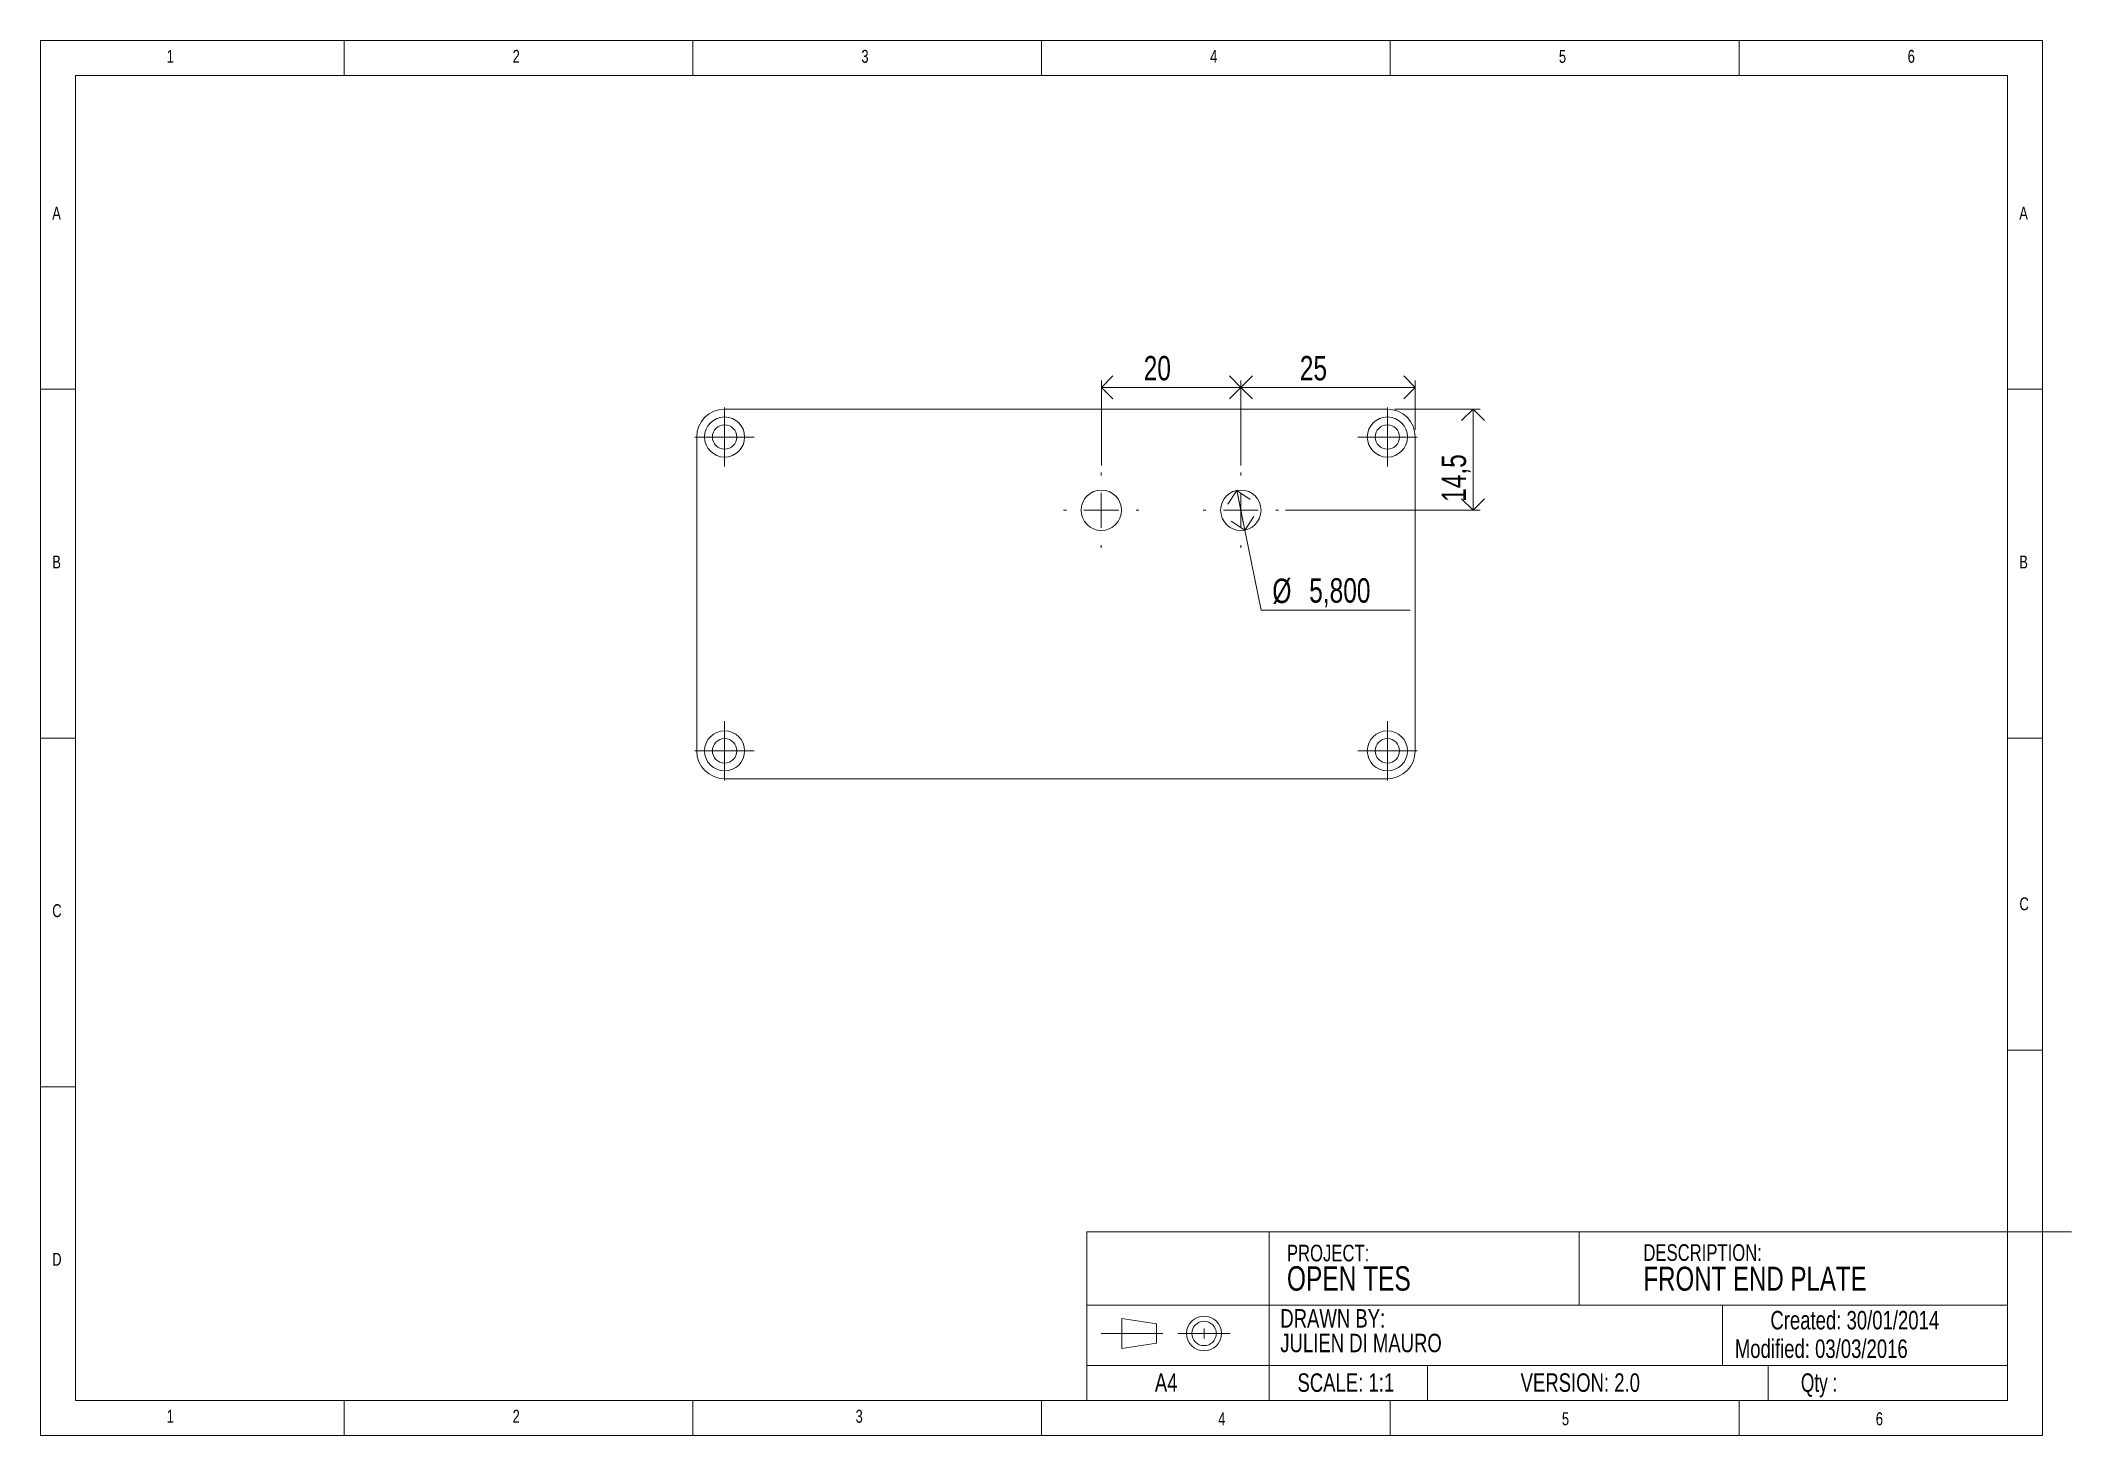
# Model space of a CAD drawing. Header units: millimetres. Extents: x 5 to 296, y 5 to 205.
import ezdxf

# ---------------------------------------------------------------- set-up
doc = ezdxf.new("R2010")
doc.units = ezdxf.units.MM
doc.linetypes.add('CENTERX2', pattern=[20.32, 12.7, -2.54, 2.54, -2.54])
doc.styles.add('SLDTEXTSTYLE0', font='TXT', dxfattribs={"width": 0.75})
doc.styles.add('SLDTEXTSTYLE1', font='TXT', dxfattribs={"width": 0.7})
doc.dimstyles.new('SLDDIMSTYLE0', dxfattribs={"dimtxt": 3.5, "dimasz": 3.302, "dimexe": 0, "dimexo": 0.0625, "dimgap": 0.875, "dimtad": 1, "dimdec": 3, "dimrnd": 1e-09, "dimzin": 12, "dimdsep": 46, "dimtxsty": 'SLDTEXTSTYLE0', "dimblk1": 'OPEN90', "dimblk2": 'OPEN90', "dimsah": 1, "dimcen": 0, "dimadec": 0, "dimazin": 3, "dimtfac": 1, "dimtdec": 3, "dimtmove": 0, "dimatfit": 3, "dimldrblk": 'OPEN90', "dimfxl": 1, "dimfrac": 2, "dimtolj": 1, "dimtzin": 12, "dimarcsym": 0})
doc.dimstyles.new('SLDDIMSTYLE1', dxfattribs={"dimtxt": 3.5, "dimasz": 3.302, "dimexe": 0, "dimexo": 0.0625, "dimgap": 0.875, "dimtad": 1, "dimdec": 1, "dimrnd": 1e-09, "dimzin": 12, "dimdsep": 46, "dimtxsty": 'SLDTEXTSTYLE0', "dimblk1": 'OPEN90', "dimblk2": 'OPEN90', "dimsah": 1, "dimcen": 0.09, "dimadec": 0, "dimazin": 3, "dimtfac": 1, "dimtdec": 1, "dimtofl": 0, "dimtmove": 0, "dimatfit": 3, "dimldrblk": 'OPEN90', "dimfxl": 1, "dimfrac": 2, "dimtolj": 1, "dimtzin": 12, "dimarcsym": 0})
doc.dimstyles.new('SLDDIMSTYLE2', dxfattribs={"dimtxt": 3.5, "dimasz": 3.302, "dimexe": 0, "dimexo": 0.0625, "dimgap": 0.875, "dimtad": 1, "dimdec": 3, "dimrnd": 1e-09, "dimzin": 12, "dimdsep": 46, "dimtxsty": 'SLDTEXTSTYLE0', "dimblk1": 'OPEN90', "dimblk2": 'OPEN90', "dimsah": 1, "dimcen": 0.09, "dimadec": 0, "dimazin": 3, "dimtfac": 1, "dimtdec": 3, "dimtofl": 0, "dimtmove": 0, "dimatfit": 3, "dimldrblk": 'OPEN90', "dimfxl": 1, "dimfrac": 2, "dimtolj": 1, "dimtzin": 12, "dimarcsym": 0})

# ---------------------------------------------------------------- blocks, each defined once
blk = doc.blocks.new('SW_NOTE_0')
at = {"color": 0, "linetype": 'Continuous', "lineweight": 0, "attachment_point": 1, "style": 'SLDTEXTSTYLE0'}
for s, insert, char_height in [('DRAWN BY:', (0, 3.41), 2.646), ('JULIEN DI MAURO', (0, -0.12), 2.6458)]:
    blk.add_mtext(s, dxfattribs=dict(at, insert=insert, char_height=char_height))
blk = doc.blocks.new('SW_NOTE_1')
at = {"color": 0, "linetype": 'Continuous', "lineweight": 0, "attachment_point": 1, "style": 'SLDTEXTSTYLE0'}
for s, insert, char_height in [('DESCRIPTION:', (0, 3.07), 2.3813), ('FRONT END PLATE', (0, -0.15), 3.4396)]:
    blk.add_mtext(s, dxfattribs=dict(at, insert=insert, char_height=char_height))
blk = doc.blocks.new('SW_NOTE_2')
at = {"color": 0, "linetype": 'Continuous', "lineweight": 0, "attachment_point": 1, "style": 'SLDTEXTSTYLE0'}
for s, insert, char_height in [('PROJECT:', (0, 3.07), 2.381), ('OPEN TES', (0, -0.01), 3.5)]:
    blk.add_mtext(s, dxfattribs=dict(at, insert=insert, char_height=char_height))
blk = doc.blocks.new('_OPEN90')
at = {"color": 0, "linetype": 'ByBlock', "lineweight": -2}
for p, q in [((0, 0), (-1, 0)), ((-0.5, 0.5), (0, 0)), ((0, 0), (-0.5, -0.5))]:
    blk.add_line(p, q, dxfattribs=at)
blk = doc.blocks.new('_D')
at = {"color": 7, "linetype": 'Continuous', "lineweight": 0}
for p, q in [((176.48, 140.5), (177.65, 134.82)), ((177.65, 134.82), (180, 123.34)), ((180, 123.34), (201.35, 123.34))]:
    blk.add_line(p, q, dxfattribs=at)
at = {"color": 7, "linetype": 'Continuous', "lineweight": 0, "xscale": 3.302, "yscale": 3.302}
for p, rotation in [((176.48, 140.5, 0.1), 101.5960046557), ((177.65, 134.82, 0.1), 281.5960046557)]:
    blk.add_blockref('_OPEN90', p, dxfattribs=dict(at, rotation=rotation))
at = {"color": 7, "linetype": 'Continuous', "lineweight": 0, "char_height": 3.5, "attachment_point": 1, "style": 'SLDTEXTSTYLE0'}
for s, insert in [('%%c', (181.59, 127.85, 0.1)), ('5,800', (186.87, 127.91, 0.1))]:
    blk.add_mtext(s, dxfattribs=dict(at, insert=insert))
blk = doc.blocks.new('_D_1')
at = {"color": 7, "linetype": 'Continuous', "lineweight": 0}
for p, q in [((177.07, 144.06), (177.07, 156.27)), ((177.07, 155.27), (202.07, 155.27)), ((202.07, 149.17), (202.07, 156.27))]:
    blk.add_line(p, q, dxfattribs=at)
at = {"color": 7, "linetype": 'Continuous', "lineweight": 0, "xscale": 3.302, "yscale": 3.302, "rotation": 180}
blk.add_blockref('_OPEN90', (177.07, 155.27, 0.1), dxfattribs=at)
at = {"color": 7, "linetype": 'Continuous', "lineweight": 0, "xscale": 3.302, "yscale": 3.302}
blk.add_blockref('_OPEN90', (202.07, 155.27, 0.1), dxfattribs=at)
at = {"color": 7, "linetype": 'Continuous', "lineweight": 0, "insert": (185.52, 159.78, 0.1), "char_height": 3.5, "attachment_point": 1, "style": 'SLDTEXTSTYLE0'}
blk.add_mtext('25', dxfattribs=at)
blk = doc.blocks.new('_D_2')
at = {"color": 7, "linetype": 'Continuous', "lineweight": 0}
for p, q in [((199.08, 152.16), (211.36, 152.16)), ((210.36, 137.66), (210.36, 152.16)), ((183.47, 137.66), (211.36, 137.66))]:
    blk.add_line(p, q, dxfattribs=at)
at = {"color": 7, "linetype": 'Continuous', "lineweight": 0, "xscale": 3.302, "yscale": 3.302}
for p, rotation in [((210.36, 152.16, 0.1), 90), ((210.36, 137.66, 0.1), 270)]:
    blk.add_blockref('_OPEN90', p, dxfattribs=dict(at, rotation=rotation))
at = {"color": 7, "linetype": 'Continuous', "lineweight": 0, "insert": (205.85, 138.86, 0.1), "char_height": 3.5, "attachment_point": 1, "rotation": 90, "style": 'SLDTEXTSTYLE0'}
blk.add_mtext('14,5', dxfattribs=at)
blk = doc.blocks.new('_D_3')
at = {"color": 7, "linetype": 'Continuous', "lineweight": 0}
for p, q in [((157.07, 144.06), (157.07, 156.27)), ((177.07, 155.27), (157.07, 155.27)), ((177.07, 144.06), (177.07, 156.27))]:
    blk.add_line(p, q, dxfattribs=at)
at = {"color": 7, "linetype": 'Continuous', "lineweight": 0, "xscale": 3.302, "yscale": 3.302, "rotation": 180}
blk.add_blockref('_OPEN90', (157.07, 155.27, 0.1), dxfattribs=at)
at = {"color": 7, "linetype": 'Continuous', "lineweight": 0, "xscale": 3.302, "yscale": 3.302}
blk.add_blockref('_OPEN90', (177.07, 155.27, 0.1), dxfattribs=at)
at = {"color": 7, "linetype": 'Continuous', "lineweight": 0, "insert": (163.14, 159.78, 0.1), "char_height": 3.5, "attachment_point": 1, "style": 'SLDTEXTSTYLE0'}
blk.add_mtext('20', dxfattribs=at)
blk = doc.blocks.new('SW_CENTERMARKSYMBOL_0')
at = {"color": 0, "linetype": 'Continuous', "lineweight": 0}
for p, q in [((0, 2.5), (0, 4.25)), ((-2.5, 0), (-4.25, 0)), ((0, 0), (-2.5, 0)), ((0, 0), (0, 2.5)), ((0, 0), (0, -2.5)), ((0, 0), (2.5, 0)), ((2.5, 0), (4.25, 0)), ((0, -2.5), (0, -4.25))]:
    blk.add_line(p, q, dxfattribs=at)
blk = doc.blocks.new('SW_CENTERMARKSYMBOL_1')
at = {"color": 0, "linetype": 'Continuous', "lineweight": 0}
for p, q in [((0, 2.5), (0, 4.25)), ((-2.5, 0), (-4.25, 0)), ((0, 0), (-2.5, 0)), ((0, 0), (0, 2.5)), ((0, 0), (0, -2.5)), ((0, 0), (2.5, 0)), ((2.5, 0), (4.25, 0)), ((0, -2.5), (0, -4.25))]:
    blk.add_line(p, q, dxfattribs=at)
blk = doc.blocks.new('SW_CENTERMARKSYMBOL_2')
at = {"color": 0, "linetype": 'Continuous', "lineweight": 0}
for p, q in [((0, 2.5), (0, 4.25)), ((-2.5, 0), (-4.25, 0)), ((0, 0), (-2.5, 0)), ((0, 0), (0, 2.5)), ((0, 0), (0, -2.5)), ((0, 0), (2.5, 0)), ((2.5, 0), (4.25, 0)), ((0, -2.5), (0, -4.25))]:
    blk.add_line(p, q, dxfattribs=at)
blk = doc.blocks.new('SW_CENTERMARKSYMBOL_3')
at = {"color": 0, "linetype": 'Continuous', "lineweight": 0}
for p, q in [((0, 2.5), (0, 4.25)), ((-2.5, 0), (-4.25, 0)), ((0, 0), (-2.5, 0)), ((0, 0), (0, 2.5)), ((0, 0), (0, -2.5)), ((0, 0), (2.5, 0)), ((2.5, 0), (4.25, 0)), ((0, -2.5), (0, -4.25))]:
    blk.add_line(p, q, dxfattribs=at)
blk = doc.blocks.new('SW_CENTERMARKSYMBOL_4')
at = {"color": 0, "linetype": 'Continuous', "lineweight": 0}
for p, q in [((0, 5), (0, 5.4)), ((-5, 0), (-5.4, 0)), ((0, 0), (-2.5, 0)), ((0, 0), (0, 2.5)), ((0, 0), (0, -2.5)), ((0, 0), (2.5, 0)), ((5, 0), (5.4, 0)), ((0, -5), (0, -5.4))]:
    blk.add_line(p, q, dxfattribs=at)
blk = doc.blocks.new('SW_CENTERMARKSYMBOL_5')
at = {"color": 0, "linetype": 'Continuous', "lineweight": 0}
for p, q in [((0, 5), (0, 5.4)), ((-5, 0), (-5.4, 0)), ((0, 0), (-2.5, 0)), ((0, 0), (0, 2.5)), ((0, 0), (0, -2.5)), ((0, 0), (2.5, 0)), ((5, 0), (5.4, 0)), ((0, -5), (0, -5.4))]:
    blk.add_line(p, q, dxfattribs=at)
blk = doc.blocks.new('SW_CENTERMARKSYMBOL_6')
at = {"color": 0, "linetype": 'Continuous', "lineweight": 0}
for p, q in [((0, 5), (0, 5.4)), ((-5, 0), (-5.4, 0)), ((0, 0), (-2.5, 0)), ((0, 0), (0, 2.5)), ((0, 0), (0, -2.5)), ((0, 0), (2.5, 0)), ((5, 0), (5.4, 0)), ((0, -5), (0, -5.4))]:
    blk.add_line(p, q, dxfattribs=at)
blk = doc.blocks.new('SW_CENTERMARKSYMBOL_7')
at = {"color": 0, "linetype": 'Continuous', "lineweight": 0}
for p, q in [((0, 5), (0, 5.4)), ((-5, 0), (-5.4, 0)), ((0, 0), (-2.5, 0)), ((0, 0), (0, 2.5)), ((0, 0), (0, -2.5)), ((0, 0), (2.5, 0)), ((5, 0), (5.4, 0)), ((0, -5), (0, -5.4))]:
    blk.add_line(p, q, dxfattribs=at)

msp = doc.modelspace()

# ---------------------------------------------------------------- linework, layer by layer
at = {"color": 7, "linetype": 'Continuous', "lineweight": 0}
for p, q in [((292, 205), (5, 205)), ((5, 205), (5, 5)), ((48.5, 200), (48.5, 205)), ((98.5, 205), (98.5, 200)), ((148.5, 205), (148.4955, 200)), ((198.5, 205), (198.5, 200)), ((248.5, 200), (248.5, 205)), ((292, 77.25), (292, 205)), ((286.991, 200), (10, 200)), ((10, 200), (10, 10)), ((286.991, 60.25), (286.991, 200)), ((10, 155), (5, 155)), ((287, 155), (292, 155)), ((5, 105), (10, 105)), ((292, 105), (286.991, 105)), ((292, 5), (292, 77.25)), ((286.991, 60.25), (286.991, 10)), ((286.991, 60.25), (292, 60.25)), ((286.991, 60.25), (292, 60.25)), ((10, 55), (5, 55)), ((154.991, 34.1944), (296.138, 34.1944)), ((154.991, 34.1944), (154.991, 10)), ((181.1294, 34.1944), (181.1294, 10)), ((225.5645, 34.1944), (225.5645, 23.6747)), ((296.138, 34.1944), (286.991, 34.1944)), ((246.1338, 23.6747), (154.991, 23.6747)), ((246.1338, 23.6747), (286.991, 23.6747)), ((246.1338, 23.6747), (246.1338, 15.0112)), ((159.991, 17.4827), (159.991, 21.75)), ((159.991, 21.75), (164.991, 21)), ((164.991, 21), (164.991, 18.2327)), ((164.991, 18.2327), (159.991, 17.4827)), ((154.991, 15.0112), (286.991, 15.0112)), ((203.81, 10), (203.81, 15.0112)), ((252.6618, 10), (252.6618, 15.0112)), ((10, 10), (104.8, 10)), ((48.5, 5), (48.5, 10)), ((286.991, 10), (98.5, 10)), ((98.5, 10), (98.5, 5)), ((148.5, 10), (148.5, 5)), ((198.5, 5), (198.5, 10)), ((248.5, 5), (248.5, 10)), ((5, 5), (292, 5)), ((148.5, 5), (198.5, 5))]:
    msp.add_line(p, q, dxfattribs=at)
at = {"color": 7, "linetype": 'Continuous', "lineweight": 15}
for p, q in [((103.0559, 152.1569), (198.0759, 152.1569)), ((99.0659, 103.1469), (99.0659, 148.1669)), ((202.0659, 148.1669), (202.0659, 103.1469)), ((198.0759, 99.1569), (103.0559, 99.1569))]:
    msp.add_line(p, q, dxfattribs=at)
at = {"color": 7, "linetype": 'CENTERX2', "lineweight": 0}
for p, q in [((157.0516, 19.6164), (165.9018, 19.6164)), ((168.0298, 19.6164), (175.5595, 19.6164)), ((171.7946, 18.8989), (171.7946, 20.3338))]:
    msp.add_line(p, q, dxfattribs=at)
at = {"color": 7, "linetype": 'Continuous', "lineweight": 15}
for centre, radius in [((103.0559, 148.1569), 2.875), ((103.0559, 148.1569), 1.75), ((198.0759, 148.1569), 2.875), ((198.0759, 148.1569), 1.75), ((157.0659, 137.6569), 2.9), ((177.0659, 137.6569), 2.9), ((103.0559, 103.1569), 2.875), ((103.0559, 103.1569), 1.75), ((198.0759, 103.1569), 2.875), ((198.0759, 103.1569), 1.75)]:
    msp.add_circle(centre, radius, dxfattribs=at)
at = {"color": 7, "linetype": 'Continuous', "lineweight": 0}
for radius in [2.5, 1.75]:
    msp.add_circle((171.7946, 19.6164), radius, dxfattribs=at)
at = {"color": 7, "linetype": 'Continuous', "lineweight": 15}
for centre, start, end in [((103.0559, 148.1669), 90, 180), ((198.0759, 148.1669), 0, 90), ((103.0559, 103.1469), 180, 270), ((198.0759, 103.1469), 270, 0)]:
    msp.add_arc(centre, 3.99, start, end, dxfattribs=at)

# ---------------------------------------------------------------- block references
at = {"color": 7, "linetype": 'Continuous', "lineweight": 0}
for name, p in [('SW_CENTERMARKSYMBOL_3', (103.0559, 148.1569)), ('SW_CENTERMARKSYMBOL_2', (198.0759, 148.1569)), ('SW_CENTERMARKSYMBOL_5', (157.0659, 137.6569)), ('SW_CENTERMARKSYMBOL_7', (157.0659, 137.6569)), ('SW_CENTERMARKSYMBOL_4', (177.0659, 137.6569)), ('SW_CENTERMARKSYMBOL_6', (177.0659, 137.6569)), ('SW_CENTERMARKSYMBOL_0', (103.0559, 103.1569)), ('SW_CENTERMARKSYMBOL_1', (198.0759, 103.1569)), ('SW_NOTE_2', (183.6759, 29.2667)), ('SW_NOTE_1', (234.7814, 29.3401)), ('SW_NOTE_0', (182.7262, 19.6949))]:
    msp.add_blockref(name, p, dxfattribs=at)

# ---------------------------------------------------------------- texts
for s, insert, char_height, attachment_point, style in [('1', (23.0833, 203.668), 1.8521, 1, 'SLDTEXTSTYLE0'), ('2', (72.6667, 203.668), 1.8521, 1, 'SLDTEXTSTYLE0'), ('3', (122.6667, 203.668), 1.8521, 1, 'SLDTEXTSTYLE0'), ('4', (172.6667, 203.668), 1.8521, 1, 'SLDTEXTSTYLE0'), ('5', (222.6667, 203.668), 1.8521, 1, 'SLDTEXTSTYLE0'), ('6', (272.6667, 203.668), 1.8521, 1, 'SLDTEXTSTYLE0'), ('A', (6.6667, 181.168), 1.8521, 1, 'SLDTEXTSTYLE0'), ('A', (288.6667, 181.168), 1.8521, 1, 'SLDTEXTSTYLE0'), ('B', (6.6667, 131.168), 1.8521, 1, 'SLDTEXTSTYLE0'), ('B', (288.6667, 131.168), 1.8521, 1, 'SLDTEXTSTYLE0'), ('C', (288.6927, 82.1496), 1.8521, 1, 'SLDTEXTSTYLE0'), ('C', (6.6667, 81.168), 1.8521, 1, 'SLDTEXTSTYLE0'), ('D', (6.6667, 31.168), 1.8521, 1, 'SLDTEXTSTYLE0'), ('Created: 30/01/2014', (265.0856, 22.8441), 2.645833, 2, 'SLDTEXTSTYLE0'), ('Modified: 03/03/2016', (247.8877, 18.7532), 2.645833, 1, 'SLDTEXTSTYLE0'), ('A4', (166.3633, 13.8919), 2.64583, 2, 'SLDTEXTSTYLE0'), ('SCALE: 1:1', (192.1192, 13.8919), 2.64583, 2, 'SLDTEXTSTYLE0'), ('VERSION: 2.0', (217.1805, 13.8919), 2.645833, 1, 'SLDTEXTSTYLE0'), ('Qty :', (259.9744, 13.8919), 2.64583, 2, 'SLDTEXTSTYLE1'), ('1', (23.0833, 8.668), 1.8521, 1, 'SLDTEXTSTYLE0'), ('2', (72.6667, 8.668), 1.8521, 1, 'SLDTEXTSTYLE0'), ('3', (121.8371, 8.668), 1.8521, 1, 'SLDTEXTSTYLE0'), ('4', (173.8236, 8.3088), 1.8521, 1, 'SLDTEXTSTYLE0'), ('5', (223.0933, 8.3088), 1.8521, 1, 'SLDTEXTSTYLE0'), ('6', (268.0956, 8.3088), 1.8521, 1, 'SLDTEXTSTYLE0')]:
    msp.add_mtext(s, dxfattribs=dict(at, insert=insert, char_height=char_height, attachment_point=attachment_point, style=style))

# ---------------------------------------------------------------- dimensions: what is measured, and where the dimension line sits
for base, p2, dimstyle, picture, middle in [((157.0659, 155.2653), (157.0659, 143.0569), 'SLDDIMSTYLE2', '_D_3', (167.143, 155.2653)), ((202.0659, 155.2653), (202.0659, 148.1669), 'SLDDIMSTYLE1', '_D_1', (189.5243, 155.2653))]:
    dim = msp.add_linear_dim(base=base, p1=(177.0659, 143.0569), p2=p2, dimstyle=dimstyle, dxfattribs=at)
    dim.commit()
    dim.dimension.update_dxf_attribs({"geometry": picture, "text_midpoint": middle, "dimtype": 160})
dim = msp.add_linear_dim(base=(210.3575, 152.1569), p1=(182.4659, 137.6569), p2=(198.0759, 152.1569), angle=90, dimstyle='SLDDIMSTYLE1', dxfattribs=at)
dim.commit()
dim.dimension.update_dxf_attribs({"geometry": '_D_2', "text_midpoint": (210.3575, 144.8086), "dimtype": 160})
dim = msp.add_diameter_dim_2p(p1=(177.6488, 134.8161), p2=(176.483, 140.4978), dimstyle='SLDDIMSTYLE0', dxfattribs=at)
dim.commit()
dim.dimension.update_dxf_attribs({"geometry": '_D', "text_midpoint": (191.4709, 126.1457), "dimtype": 163})

doc.saveas('drawing.dxf')
